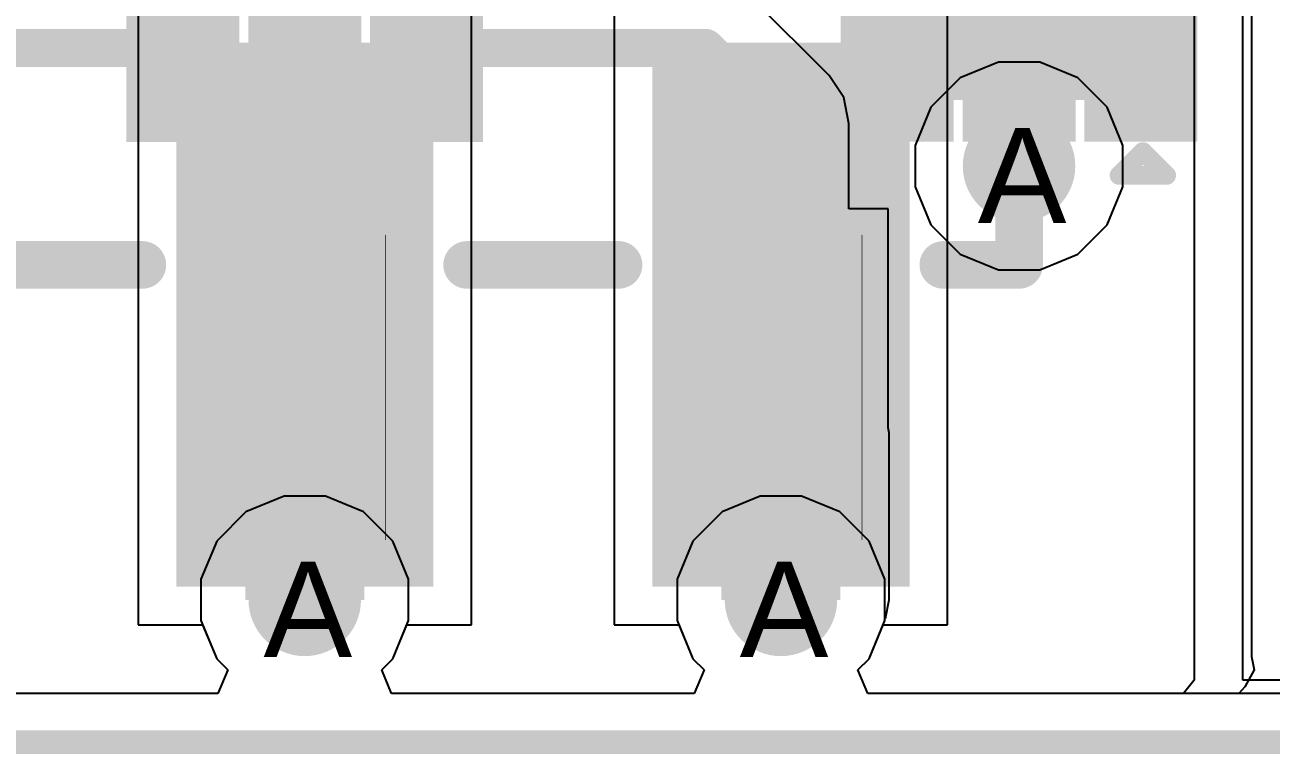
# Model space of a CAD drawing. Header units: inches. Extents: x 0 to 5271, y 0 to 5417.
# Drawn here: x 89.41 to 96.06, y -0.06 to 3.83 of the extents above; entities that cross this region are included whole.
import ezdxf

# ---------------------------------------------------------------- set-up
doc = ezdxf.new("R2010")
doc.units = ezdxf.units.IN
for name, color, linetype in [('Board_Outline', 216, 'Continuous'), ('Bottom Layer', 5, 'Continuous'), ('Bottom Overlay', 54, 'Continuous'), ('Bottom Paste', 16, 'Continuous'), ('Bottom Solder', 6, 'Continuous'), ('Drill Drawing', 1, 'Continuous'), ('L2_GND1', 16, 'Continuous'), ('L3_SIG1', 76, 'Continuous'), ('L4_PWR', 90, 'Continuous'), ('L5_GND2', 156, 'Continuous'), ('L6_SIG2', 130, 'Continuous'), ('L7_GND3', 216, 'Continuous'), ('Top Layer', 1, 'Continuous'), ('Top Overlay', 2, 'Continuous'), ('Top Paste', 8, 'Continuous'), ('Top Solder', 216, 'Continuous'), ('Via Holes', 16, 'Continuous')]:
    doc.layers.add(name, color=color, linetype=linetype)
doc.styles.add('Arial', font='', dxfattribs={"height": 0.2})
doc.styles.get('Arial').set_extended_font_data('Arial')

# ---------------------------------------------------------------- blocks, each defined once
blk = doc.blocks.new('PZ254_2_10_S_169')
at = {"layer": 'Top Layer'}
for points in [[(-12.065, 4.2), (-10.795, 4.2), (-10.795, 1.4), (-12.065, 1.4)], [(-9.525, 4.2), (-8.255, 4.2), (-8.255, 1.4), (-9.525, 1.4)]]:
    blk.add_hatch(color=1, dxfattribs=at).paths.add_polyline_path(points)
at = {"layer": 'Top Paste'}
for points in [[(-12.065, 4.2), (-10.795, 4.2), (-10.795, 1.4), (-12.065, 1.4)], [(-9.525, 4.2), (-8.255, 4.2), (-8.255, 1.4), (-9.525, 1.4)]]:
    blk.add_hatch(color=8, dxfattribs=at).paths.add_polyline_path(points)
at = {"layer": 'Top Solder'}
for points in [[(-12.1158, 4.2508), (-10.7442, 4.2508), (-10.7442, 1.3492), (-12.1158, 1.3492)], [(-9.5758, 4.2508), (-8.2042, 4.2508), (-8.2042, 1.3492), (-9.5758, 1.3492)]]:
    blk.add_hatch(color=216, dxfattribs=at).paths.add_polyline_path(points)
at = {"layer": 'Top Overlay'}
for points in [[(-12.7, 2.5341, 0.254, 0.254, 0), (-12.7, -2.5459, 0.254, 0.254, 0)], [(-12.2961, 2.5341, 0.254, 0.254, 0), (-12.6862, 2.5341, 0.254, 0.254, 0)], [(-9.7561, 2.5341, 0.254, 0.254, 0), (-10.5639, 2.5341, 0.254, 0.254, 0)], [(-7.2161, 2.5341, 0.254, 0.254, 0), (-8.0239, 2.5341, 0.254, 0.254, 0)]]:
    blk.add_lwpolyline(points, format="xyseb", dxfattribs=at)
for points in [[(-12.7635, 2.5341, 0.127, 0.127, 1), (-12.6365, 2.5341, 0.127, 0.127, 1)], [(-12.7497, 2.5341, 0.127, 0.127, 1), (-12.6227, 2.5341, 0.127, 0.127, 1)], [(-12.3596, 2.5341, 0.127, 0.127, 1), (-12.2326, 2.5341, 0.127, 0.127, 1)], [(-10.6274, 2.5341, 0.127, 0.127, 1), (-10.5004, 2.5341, 0.127, 0.127, 1)], [(-9.8196, 2.5341, 0.127, 0.127, 1), (-9.6926, 2.5341, 0.127, 0.127, 1)], [(-8.0874, 2.5341, 0.127, 0.127, 1), (-7.9604, 2.5341, 0.127, 0.127, 1)]]:
    blk.add_lwpolyline(points, format="xyseb", close=True, dxfattribs=at)
blk = doc.blocks.new('R___0402_B_363')
at = {"layer": 'Bottom Layer'}
for points in [[(-0.2413, 0.3175), (-0.2413, -0.3175), (-0.6985, -0.3175), (-0.6985, 0.3175)], [(0.6985, 0.3175), (0.6985, -0.3175), (0.2413, -0.3175), (0.2413, 0.3175)]]:
    blk.add_hatch(color=5, dxfattribs=at).paths.add_polyline_path(points)
at = {"layer": 'Bottom Paste'}
for points in [[(-0.2413, 0.3175), (-0.2413, -0.3175), (-0.6985, -0.3175), (-0.6985, 0.3175)], [(0.6985, 0.3175), (0.6985, -0.3175), (0.2413, -0.3175), (0.2413, 0.3175)]]:
    blk.add_hatch(color=16, dxfattribs=at).paths.add_polyline_path(points)
at = {"layer": 'Bottom Solder'}
for points in [[(-0.1863, 0.3725), (-0.1863, -0.3725), (-0.7535, -0.3725), (-0.7535, 0.3725)], [(0.7535, 0.3725), (0.7535, -0.3725), (0.1863, -0.3725), (0.1863, 0.3725)]]:
    blk.add_hatch(color=6, dxfattribs=at).paths.add_polyline_path(points)
at = {"layer": 'Bottom Overlay'}
for points in [[(-0.7874, -0.4064, 0.127, 0.127, 0), (-0.7874, 0.4064, 0.127, 0.127, 0)], [(0.7874, 0.4064, 0.127, 0.127, 0), (-0.7874, 0.4064, 0.127, 0.127, 0)], [(0.7874, -0.4064, 0.127, 0.127, 0), (0.7874, 0.4064, 0.127, 0.127, 0)], [(0.8128, 0.4318, 0.00323, 0.00323, 0), (-0.8128, 0.4318, 0.00323, 0.00323, 0)], [(0.7874, -0.4064, 0.127, 0.127, 0), (-0.7874, -0.4064, 0.127, 0.127, 0)]]:
    blk.add_lwpolyline(points, format="xyseb", dxfattribs=at)
for points in [[(-0.8192, 0.4064, 0.0635, 0.0635, 1), (-0.7557, 0.4064, 0.0635, 0.0635, 1)], [(-0.8192, 0.4064, 0.0635, 0.0635, 1), (-0.7557, 0.4064, 0.0635, 0.0635, 1)], [(0.7556, 0.4064, 0.0635, 0.0635, 1), (0.8191, 0.4064, 0.0635, 0.0635, 1)], [(0.7556, 0.4064, 0.0635, 0.0635, 1), (0.8191, 0.4064, 0.0635, 0.0635, 1)], [(-0.8136, 0.4318, 0.00161, 0.00161, 1), (-0.812, 0.4318, 0.00161, 0.00161, 1)], [(0.812, 0.4318, 0.00161, 0.00161, 1), (0.8136, 0.4318, 0.00161, 0.00161, 1)], [(-0.8192, -0.4064, 0.0635, 0.0635, 1), (-0.7557, -0.4064, 0.0635, 0.0635, 1)], [(-0.8192, -0.4064, 0.0635, 0.0635, 1), (-0.7557, -0.4064, 0.0635, 0.0635, 1)], [(0.7556, -0.4064, 0.0635, 0.0635, 1), (0.8191, -0.4064, 0.0635, 0.0635, 1)], [(0.7556, -0.4064, 0.0635, 0.0635, 1), (0.8191, -0.4064, 0.0635, 0.0635, 1)]]:
    blk.add_lwpolyline(points, format="xyseb", close=True, dxfattribs=at)
blk = doc.blocks.new('R___0402_B_366')
at = {"layer": 'Bottom Layer'}
for points in [[(-0.2413, 0.3175), (-0.2413, -0.3175), (-0.6985, -0.3175), (-0.6985, 0.3175)], [(0.6985, 0.3175), (0.6985, -0.3175), (0.2413, -0.3175), (0.2413, 0.3175)]]:
    blk.add_hatch(color=5, dxfattribs=at).paths.add_polyline_path(points)
at = {"layer": 'Bottom Paste'}
for points in [[(-0.2413, 0.3175), (-0.2413, -0.3175), (-0.6985, -0.3175), (-0.6985, 0.3175)], [(0.6985, 0.3175), (0.6985, -0.3175), (0.2413, -0.3175), (0.2413, 0.3175)]]:
    blk.add_hatch(color=16, dxfattribs=at).paths.add_polyline_path(points)
at = {"layer": 'Bottom Solder'}
for points in [[(-0.1863, 0.3725), (-0.1863, -0.3725), (-0.7535, -0.3725), (-0.7535, 0.3725)], [(0.7535, 0.3725), (0.7535, -0.3725), (0.1863, -0.3725), (0.1863, 0.3725)]]:
    blk.add_hatch(color=6, dxfattribs=at).paths.add_polyline_path(points)
at = {"layer": 'Bottom Overlay'}
for points in [[(0.7874, 0.4064, 0.127, 0.127, 0), (-0.7874, 0.4064, 0.127, 0.127, 0)], [(-0.7874, -0.4064, 0.127, 0.127, 0), (-0.7874, 0.4064, 0.127, 0.127, 0)], [(0.7874, -0.4064, 0.127, 0.127, 0), (0.7874, 0.4064, 0.127, 0.127, 0)], [(0.8128, 0.4318, 0.00323, 0.00323, 0), (-0.8128, 0.4318, 0.00323, 0.00323, 0)], [(0.7874, -0.4064, 0.127, 0.127, 0), (-0.7874, -0.4064, 0.127, 0.127, 0)]]:
    blk.add_lwpolyline(points, format="xyseb", dxfattribs=at)
for points in [[(-0.8192, 0.4064, 0.0635, 0.0635, 1), (-0.7557, 0.4064, 0.0635, 0.0635, 1)], [(-0.8192, 0.4064, 0.0635, 0.0635, 1), (-0.7557, 0.4064, 0.0635, 0.0635, 1)], [(0.7556, 0.4064, 0.0635, 0.0635, 1), (0.8191, 0.4064, 0.0635, 0.0635, 1)], [(0.7556, 0.4064, 0.0635, 0.0635, 1), (0.8191, 0.4064, 0.0635, 0.0635, 1)], [(-0.8136, 0.4318, 0.00161, 0.00161, 1), (-0.812, 0.4318, 0.00161, 0.00161, 1)], [(0.812, 0.4318, 0.00161, 0.00161, 1), (0.8136, 0.4318, 0.00161, 0.00161, 1)], [(-0.8192, -0.4064, 0.0635, 0.0635, 1), (-0.7557, -0.4064, 0.0635, 0.0635, 1)], [(-0.8192, -0.4064, 0.0635, 0.0635, 1), (-0.7557, -0.4064, 0.0635, 0.0635, 1)], [(0.7556, -0.4064, 0.0635, 0.0635, 1), (0.8191, -0.4064, 0.0635, 0.0635, 1)], [(0.7556, -0.4064, 0.0635, 0.0635, 1), (0.8191, -0.4064, 0.0635, 0.0635, 1)]]:
    blk.add_lwpolyline(points, format="xyseb", close=True, dxfattribs=at)
blk = doc.blocks.new('SOT_363_B_374')
at = {"layer": 'Bottom Layer'}
for points in [[(-1.37, 0.45), (-1.37, 0.85), (-0.57, 0.85), (-0.57, 0.45)], [(0.57, 0.45), (0.57, 0.85), (1.37, 0.85), (1.37, 0.45)], [(-1.37, -0.2), (-1.37, 0.2), (-0.57, 0.2), (-0.57, -0.2)], [(0.57, -0.2), (0.57, 0.2), (1.37, 0.2), (1.37, -0.2)], [(-1.37, -0.85), (-1.37, -0.45), (-0.57, -0.45), (-0.57, -0.85)], [(0.57, -0.85), (0.57, -0.45), (1.37, -0.45), (1.37, -0.85)]]:
    blk.add_hatch(color=5, dxfattribs=at).paths.add_polyline_path(points)
at = {"layer": 'Bottom Paste'}
for points in [[(-1.37, 0.45), (-1.37, 0.85), (-0.57, 0.85), (-0.57, 0.45)], [(0.57, 0.45), (0.57, 0.85), (1.37, 0.85), (1.37, 0.45)], [(-1.37, -0.2), (-1.37, 0.2), (-0.57, 0.2), (-0.57, -0.2)], [(0.57, -0.2), (0.57, 0.2), (1.37, 0.2), (1.37, -0.2)], [(-1.37, -0.85), (-1.37, -0.45), (-0.57, -0.45), (-0.57, -0.85)], [(0.57, -0.85), (0.57, -0.45), (1.37, -0.45), (1.37, -0.85)]]:
    blk.add_hatch(color=16, dxfattribs=at).paths.add_polyline_path(points)
at = {"layer": 'Bottom Solder'}
for points in [[(-1.4716, 0.3484), (-1.4716, 0.9516), (-0.4684, 0.9516), (-0.4684, 0.3484)], [(0.4684, 0.3484), (0.4684, 0.9516), (1.4716, 0.9516), (1.4716, 0.3484)], [(-1.4716, -0.3016), (-1.4716, 0.3016), (-0.4684, 0.3016), (-0.4684, -0.3016)], [(0.4684, -0.3016), (0.4684, 0.3016), (1.4716, 0.3016), (1.4716, -0.3016)], [(-1.4716, -0.9516), (-1.4716, -0.3484), (-0.4684, -0.3484), (-0.4684, -0.9516)], [(0.4684, -0.9516), (0.4684, -0.3484), (1.4716, -0.3484), (1.4716, -0.9516)]]:
    blk.add_hatch(color=6, dxfattribs=at).paths.add_polyline_path(points)
at = {"layer": 'Bottom Overlay'}
for points in [[(0.508, 1.0922, 0.127, 0.127, 0), (-0.6604, 1.0922, 0.127, 0.127, 0)], [(-1.524, -0.6604, 0.1, 0.1, 0), (-1.651, -0.5334, 0.1, 0.1, 0)], [(-1.651, -0.7874, 0.1, 0.1, 0), (-1.651, -0.5334, 0.1, 0.1, 0)], [(-1.651, -0.7874, 0.1, 0.1, 0), (-1.524, -0.6604, 0.1, 0.1, 0)], [(0.508, -1.0922, 0.127, 0.127, 0), (-0.6604, -1.0922, 0.127, 0.127, 0)]]:
    blk.add_lwpolyline(points, format="xyseb", dxfattribs=at)
for points in [[(-0.6922, 1.0922, 0.0635, 0.0635, 1), (-0.6287, 1.0922, 0.0635, 0.0635, 1)], [(0.4762, 1.0922, 0.0635, 0.0635, 1), (0.5397, 1.0922, 0.0635, 0.0635, 1)], [(-1.676, -0.5334, 0.05, 0.05, 1), (-1.626, -0.5334, 0.05, 0.05, 1)], [(-1.676, -0.5334, 0.05, 0.05, 1), (-1.626, -0.5334, 0.05, 0.05, 1)], [(-1.549, -0.6604, 0.05, 0.05, 1), (-1.499, -0.6604, 0.05, 0.05, 1)], [(-1.549, -0.6604, 0.05, 0.05, 1), (-1.499, -0.6604, 0.05, 0.05, 1)], [(-1.676, -0.7874, 0.05, 0.05, 1), (-1.626, -0.7874, 0.05, 0.05, 1)], [(-1.676, -0.7874, 0.05, 0.05, 1), (-1.626, -0.7874, 0.05, 0.05, 1)], [(-0.6922, -1.0922, 0.0635, 0.0635, 1), (-0.6287, -1.0922, 0.0635, 0.0635, 1)], [(0.4762, -1.0922, 0.0635, 0.0635, 1), (0.5397, -1.0922, 0.0635, 0.0635, 1)]]:
    blk.add_lwpolyline(points, format="xyseb", close=True, dxfattribs=at)
blk = doc.blocks.new('SOT_363_B_561')
at = {"layer": 'Bottom Layer'}
for points in [[(-1.37, 0.45), (-1.37, 0.85), (-0.57, 0.85), (-0.57, 0.45)], [(0.57, 0.45), (0.57, 0.85), (1.37, 0.85), (1.37, 0.45)], [(-1.37, -0.2), (-1.37, 0.2), (-0.57, 0.2), (-0.57, -0.2)], [(0.57, -0.2), (0.57, 0.2), (1.37, 0.2), (1.37, -0.2)], [(-1.37, -0.85), (-1.37, -0.45), (-0.57, -0.45), (-0.57, -0.85)], [(0.57, -0.85), (0.57, -0.45), (1.37, -0.45), (1.37, -0.85)]]:
    blk.add_hatch(color=5, dxfattribs=at).paths.add_polyline_path(points)
at = {"layer": 'Bottom Paste'}
for points in [[(-1.37, 0.45), (-1.37, 0.85), (-0.57, 0.85), (-0.57, 0.45)], [(0.57, 0.45), (0.57, 0.85), (1.37, 0.85), (1.37, 0.45)], [(-1.37, -0.2), (-1.37, 0.2), (-0.57, 0.2), (-0.57, -0.2)], [(0.57, -0.2), (0.57, 0.2), (1.37, 0.2), (1.37, -0.2)], [(-1.37, -0.85), (-1.37, -0.45), (-0.57, -0.45), (-0.57, -0.85)], [(0.57, -0.85), (0.57, -0.45), (1.37, -0.45), (1.37, -0.85)]]:
    blk.add_hatch(color=16, dxfattribs=at).paths.add_polyline_path(points)
at = {"layer": 'Bottom Solder'}
for points in [[(-1.4716, 0.3484), (-1.4716, 0.9516), (-0.4684, 0.9516), (-0.4684, 0.3484)], [(0.4684, 0.3484), (0.4684, 0.9516), (1.4716, 0.9516), (1.4716, 0.3484)], [(-1.4716, -0.3016), (-1.4716, 0.3016), (-0.4684, 0.3016), (-0.4684, -0.3016)], [(0.4684, -0.3016), (0.4684, 0.3016), (1.4716, 0.3016), (1.4716, -0.3016)], [(-1.4716, -0.9516), (-1.4716, -0.3484), (-0.4684, -0.3484), (-0.4684, -0.9516)], [(0.4684, -0.9516), (0.4684, -0.3484), (1.4716, -0.3484), (1.4716, -0.9516)]]:
    blk.add_hatch(color=6, dxfattribs=at).paths.add_polyline_path(points)
at = {"layer": 'Bottom Overlay'}
for points in [[(-0.6604, 1.0922, 0.127, 0.127, 0), (0.508, 1.0922, 0.127, 0.127, 0)], [(-1.651, -0.5334, 0.1, 0.1, 0), (-1.651, -0.7874, 0.1, 0.1, 0)], [(-1.651, -0.5334, 0.1, 0.1, 0), (-1.524, -0.6604, 0.1, 0.1, 0)], [(-1.524, -0.6604, 0.1, 0.1, 0), (-1.651, -0.7874, 0.1, 0.1, 0)], [(-0.6604, -1.0922, 0.127, 0.127, 0), (0.508, -1.0922, 0.127, 0.127, 0)]]:
    blk.add_lwpolyline(points, format="xyseb", dxfattribs=at)
for points in [[(-0.6922, 1.0922, 0.0635, 0.0635, 1), (-0.6287, 1.0922, 0.0635, 0.0635, 1)], [(0.4762, 1.0922, 0.0635, 0.0635, 1), (0.5397, 1.0922, 0.0635, 0.0635, 1)], [(-1.676, -0.5334, 0.05, 0.05, 1), (-1.626, -0.5334, 0.05, 0.05, 1)], [(-1.676, -0.5334, 0.05, 0.05, 1), (-1.626, -0.5334, 0.05, 0.05, 1)], [(-1.549, -0.6604, 0.05, 0.05, 1), (-1.499, -0.6604, 0.05, 0.05, 1)], [(-1.549, -0.6604, 0.05, 0.05, 1), (-1.499, -0.6604, 0.05, 0.05, 1)], [(-1.676, -0.7874, 0.05, 0.05, 1), (-1.626, -0.7874, 0.05, 0.05, 1)], [(-1.676, -0.7874, 0.05, 0.05, 1), (-1.626, -0.7874, 0.05, 0.05, 1)], [(-0.6922, -1.0922, 0.0635, 0.0635, 1), (-0.6287, -1.0922, 0.0635, 0.0635, 1)], [(0.4762, -1.0922, 0.0635, 0.0635, 1), (0.5397, -1.0922, 0.0635, 0.0635, 1)]]:
    blk.add_lwpolyline(points, format="xyseb", close=True, dxfattribs=at)

msp = doc.modelspace()

# ---------------------------------------------------------------- hatches: boundary and pattern name
at = {"layer": 'Bottom Layer'}
for points in [[(94.5166, 3.0734), (94.9166, 3.0734), (94.9166, 4.1044), (94.5166, 4.1044)], [(93.8666, 3.4247), (95.5666, 3.4247), (95.5666, 3.9635), (93.8666, 3.9635)], [(90.5891, 0.759), (91.2241, 0.759), (91.2241, 1.651), (90.5891, 1.651)], [(93.1291, 0.759), (93.7641, 0.759), (93.7641, 1.651), (93.1291, 1.651)]]:
    msp.add_hatch(color=5, dxfattribs=at).paths.add_polyline_path(points)
h = msp.add_hatch(color=5, dxfattribs=at)
edge = h.paths.add_edge_path()
edge.add_arc((94.7166, 3.0734), 0.3, 0, 360)
h = msp.add_hatch(color=5, dxfattribs=at)
edge = h.paths.add_edge_path()
edge.add_arc((90.9066, 0.759), 0.3, 0, 360)
h = msp.add_hatch(color=5, dxfattribs=at)
edge = h.paths.add_edge_path()
edge.add_arc((93.4466, 0.759), 0.3, 0, 360)
at = {"layer": 'L2_GND1'}
h = msp.add_hatch(color=16, dxfattribs=at)
edge = h.paths.add_edge_path()
edge.add_arc((94.7166, 3.0734), 0.3, 0, 360)
h = msp.add_hatch(color=16, dxfattribs=at)
edge = h.paths.add_edge_path()
edge.add_arc((90.9066, 0.759), 0.3, 0, 360)
h = msp.add_hatch(color=16, dxfattribs=at)
edge = h.paths.add_edge_path()
edge.add_arc((93.4466, 0.759), 0.3, 0, 360)
at = {"layer": 'L3_SIG1'}
h = msp.add_hatch(color=76, dxfattribs=at)
edge = h.paths.add_edge_path()
edge.add_arc((94.7166, 3.0734), 0.3, 0, 360)
h = msp.add_hatch(color=76, dxfattribs=at)
edge = h.paths.add_edge_path()
edge.add_arc((90.9066, 0.759), 0.3, 0, 360)
h = msp.add_hatch(color=76, dxfattribs=at)
edge = h.paths.add_edge_path()
edge.add_arc((93.4466, 0.759), 0.3, 0, 360)
at = {"layer": 'L4_PWR'}
h = msp.add_hatch(color=90, dxfattribs=at)
edge = h.paths.add_edge_path()
edge.add_arc((94.7166, 3.0734), 0.3, 0, 360)
h = msp.add_hatch(color=90, dxfattribs=at)
edge = h.paths.add_edge_path()
edge.add_arc((90.9066, 0.759), 0.3, 0, 360)
h = msp.add_hatch(color=90, dxfattribs=at)
edge = h.paths.add_edge_path()
edge.add_arc((93.4466, 0.759), 0.3, 0, 360)
at = {"layer": 'L5_GND2'}
h = msp.add_hatch(color=156, dxfattribs=at)
edge = h.paths.add_edge_path()
edge.add_arc((94.7166, 3.0734), 0.3, 0, 360)
h = msp.add_hatch(color=156, dxfattribs=at)
edge = h.paths.add_edge_path()
edge.add_arc((90.9066, 0.759), 0.3, 0, 360)
h = msp.add_hatch(color=156, dxfattribs=at)
edge = h.paths.add_edge_path()
edge.add_arc((93.4466, 0.759), 0.3, 0, 360)
at = {"layer": 'L6_SIG2'}
h = msp.add_hatch(color=130, dxfattribs=at)
edge = h.paths.add_edge_path()
edge.add_arc((94.7166, 3.0734), 0.3, 0, 360)
h = msp.add_hatch(color=130, dxfattribs=at)
edge = h.paths.add_edge_path()
edge.add_arc((90.9066, 0.759), 0.3, 0, 360)
h = msp.add_hatch(color=130, dxfattribs=at)
edge = h.paths.add_edge_path()
edge.add_arc((93.4466, 0.759), 0.3, 0, 360)
at = {"layer": 'L7_GND3'}
h = msp.add_hatch(color=216, dxfattribs=at)
edge = h.paths.add_edge_path()
edge.add_arc((94.7166, 3.0734), 0.3, 0, 360)
h = msp.add_hatch(color=216, dxfattribs=at)
edge = h.paths.add_edge_path()
edge.add_arc((90.9066, 0.759), 0.3, 0, 360)
h = msp.add_hatch(color=216, dxfattribs=at)
edge = h.paths.add_edge_path()
edge.add_arc((93.4466, 0.759), 0.3, 0, 360)
at = {"layer": 'Top Layer'}
h = msp.add_hatch(color=1, dxfattribs=at)
edge = h.paths.add_edge_path()
edge.add_arc((94.7166, 3.0734), 0.3, 0, 360)
h = msp.add_hatch(color=1, dxfattribs=at)
edge = h.paths.add_edge_path()
edge.add_arc((90.9066, 0.759), 0.3, 0, 360)
h = msp.add_hatch(color=1, dxfattribs=at)
edge = h.paths.add_edge_path()
edge.add_arc((93.4466, 0.759), 0.3, 0, 360)
at = {"layer": 'Via Holes'}
h = msp.add_hatch(color=7, dxfattribs=at)
edge = h.paths.add_edge_path()
edge.add_arc((94.7166, 3.0734), 0.15, 0, 360)
h = msp.add_hatch(color=7, dxfattribs=at)
edge = h.paths.add_edge_path()
edge.add_arc((90.9066, 0.759), 0.15, 0, 360)
h = msp.add_hatch(color=7, dxfattribs=at)
edge = h.paths.add_edge_path()
edge.add_arc((93.4466, 0.759), 0.15, 0, 360)

# ---------------------------------------------------------------- linework, layer by layer
at = {"layer": 'Board_Outline'}
msp.add_lwpolyline([(0, 0, 0.127, 0.127, 0), (150, 0, 0.127, 0.127, 0)], format="xyseb", dxfattribs=at)
at = {"layer": 'Bottom Layer'}
for p, q in [((93.703, 3.5566), (93.2995, 3.96)), ((93.7816, 3.4389), (93.703, 3.5566)), ((93.703, 3.5566), (93.703, 3.5566)), ((93.8092, 3.3002), (93.7816, 3.4389)), ((93.8092, 2.8448), (93.8092, 3.3002)), ((93.8092, 3.3002), (93.8092, 3.3002)), ((94.0181, 2.8448), (93.8092, 2.8448)), ((94.0181, 1.676), (94.0181, 2.8448)), ((94.0231, 1.651), (94.0181, 1.676)), ((94.0231, 0.759), (94.0231, 1.651)), ((94.0034, 0.6599), (94.0231, 0.759)), ((93.9163, 0.4452), (94.0006, 0.6488)), ((94.0006, 0.6558), (94.0034, 0.6599)), ((94.0006, 0.6488), (94.0006, 0.6558)), ((93.857, 0.386), (93.9163, 0.4452)), ((93.9096, 0.259), (93.857, 0.386)), ((120.3457, 0.259), (93.9096, 0.259))]:
    msp.add_line(p, q, dxfattribs=at)
for points in [[(90.2421, 3.7181, 0.2032, 0.2032, 0), (90.2421, 4.7513, 0.2032, 0.2032, 0)], [(91.5711, 3.7181, 0.2032, 0.2032, 0), (91.5711, 4.7514, 0.2032, 0.2032, 0)], [(90.9066, 3.7036, 0.2032, 0.2032, 0), (90.9066, 4.3864, 0.2032, 0.2032, 0)], [(88.7591, 3.7036, 0.2032, 0.2032, 0), (90.2566, 3.7036, 0.2032, 0.2032, 0)], [(90.2421, 3.7181, 0.2032, 0.2032, 0), (90.2566, 3.7036, 0.2032, 0.2032, 0)], [(91.5566, 3.7036, 0.2032, 0.2032, 0), (91.5711, 3.7181, 0.2032, 0.2032, 0)], [(91.5566, 3.7036, 0.2032, 0.2032, 0), (93.0431, 3.7036, 0.2032, 0.2032, 0)], [(93.0431, 3.7036, 0.2032, 0.2032, 0), (93.4466, 3.3002, 0.2032, 0.2032, 0)], [(90.9066, 2.3622, 0.2032, 0.2032, 0), (90.9066, 3.475, 0.2032, 0.2032, 0)], [(93.4466, 2.3622, 0.2032, 0.2032, 0), (93.4466, 3.3002, 0.2032, 0.2032, 0)]]:
    msp.add_lwpolyline(points, format="xyseb", dxfattribs=at)
for points in [[(90.1913, 3.7181, 0.1016, 0.1016, 1), (90.2929, 3.7181, 0.1016, 0.1016, 1)], [(90.1913, 3.7181, 0.1016, 0.1016, 1), (90.2929, 3.7181, 0.1016, 0.1016, 1)], [(90.2058, 3.7036, 0.1016, 0.1016, 1), (90.3074, 3.7036, 0.1016, 0.1016, 1)], [(90.2058, 3.7036, 0.1016, 0.1016, 1), (90.3074, 3.7036, 0.1016, 0.1016, 1)], [(90.8558, 3.7036, 0.1016, 0.1016, 1), (90.9574, 3.7036, 0.1016, 0.1016, 1)], [(91.5058, 3.7036, 0.1016, 0.1016, 1), (91.6074, 3.7036, 0.1016, 0.1016, 1)], [(91.5058, 3.7036, 0.1016, 0.1016, 1), (91.6074, 3.7036, 0.1016, 0.1016, 1)], [(91.5203, 3.7181, 0.1016, 0.1016, 1), (91.6219, 3.7181, 0.1016, 0.1016, 1)], [(91.5203, 3.7181, 0.1016, 0.1016, 1), (91.6219, 3.7181, 0.1016, 0.1016, 1)], [(92.9923, 3.7036, 0.1016, 0.1016, 1), (93.0939, 3.7036, 0.1016, 0.1016, 1)], [(92.9923, 3.7036, 0.1016, 0.1016, 1), (93.0939, 3.7036, 0.1016, 0.1016, 1)], [(90.8558, 3.475, 0.1016, 0.1016, 1), (90.9574, 3.475, 0.1016, 0.1016, 1)], [(93.3958, 3.3002, 0.1016, 0.1016, 1), (93.4974, 3.3002, 0.1016, 0.1016, 1)], [(93.3958, 3.3002, 0.1016, 0.1016, 1), (93.4974, 3.3002, 0.1016, 0.1016, 1)], [(90.8558, 2.3622, 0.1016, 0.1016, 1), (90.9574, 2.3622, 0.1016, 0.1016, 1)], [(93.3958, 2.3622, 0.1016, 0.1016, 1), (93.4974, 2.3622, 0.1016, 0.1016, 1)]]:
    msp.add_lwpolyline(points, format="xyseb", close=True, dxfattribs=at)
at = {"layer": 'L2_GND1'}
for p, q in [((90.7964, 1.313), (90.5928, 1.2287)), ((91.0168, 1.313), (90.7964, 1.313)), ((91.2204, 1.2287), (91.0168, 1.313)), ((93.3364, 1.313), (93.1328, 1.2287)), ((93.5568, 1.313), (93.3364, 1.313)), ((93.7604, 1.2287), (93.5568, 1.313)), ((90.5928, 1.2287), (90.4369, 1.0728)), ((91.3763, 1.0728), (91.2204, 1.2287)), ((93.1328, 1.2287), (92.9769, 1.0728)), ((93.9163, 1.0728), (93.7604, 1.2287)), ((90.4369, 1.0728), (90.3526, 0.8692)), ((91.4606, 0.8692), (91.3763, 1.0728)), ((92.9769, 1.0728), (92.8926, 0.8692)), ((94.0006, 0.8692), (93.9163, 1.0728)), ((90.3526, 0.8692), (90.3526, 0.6488)), ((91.4606, 0.6488), (91.4606, 0.8692)), ((92.8926, 0.8692), (92.8926, 0.6488)), ((94.0006, 0.6488), (94.0006, 0.8692)), ((90.3526, 0.6488), (90.4369, 0.4452)), ((91.3763, 0.4452), (91.4606, 0.6488)), ((92.8926, 0.6488), (92.9769, 0.4452)), ((93.9163, 0.4452), (94.0006, 0.6488)), ((90.4369, 0.4452), (90.4962, 0.386)), ((91.317, 0.386), (91.3763, 0.4452)), ((92.9769, 0.4452), (93.0362, 0.386)), ((93.857, 0.386), (93.9163, 0.4452)), ((90.4962, 0.386), (90.4436, 0.259)), ((91.3696, 0.259), (91.317, 0.386)), ((93.0362, 0.386), (92.9836, 0.259)), ((93.9096, 0.259), (93.857, 0.386)), ((90.4436, 0.259), (88.8296, 0.259)), ((92.9836, 0.259), (91.3696, 0.259)), ((135.4288, 0.259), (93.9096, 0.259))]:
    msp.add_line(p, q, dxfattribs=at)
at = {"layer": 'L3_SIG1'}
for p, q in [((95.9104, 0.3302), (95.9104, 4.3774)), ((95.6514, 3.9742), (95.6514, 0.3302)), ((90.7964, 1.313), (90.5928, 1.2287)), ((91.0168, 1.313), (90.7964, 1.313)), ((91.2204, 1.2287), (91.0168, 1.313)), ((93.3364, 1.313), (93.1328, 1.2287)), ((93.5568, 1.313), (93.3364, 1.313)), ((93.7604, 1.2287), (93.5568, 1.313)), ((90.5928, 1.2287), (90.4369, 1.0728)), ((91.3763, 1.0728), (91.2204, 1.2287)), ((93.1328, 1.2287), (92.9769, 1.0728)), ((93.9163, 1.0728), (93.7604, 1.2287)), ((90.4369, 1.0728), (90.3526, 0.8692)), ((91.4606, 0.8692), (91.3763, 1.0728)), ((92.9769, 1.0728), (92.8926, 0.8692)), ((94.0006, 0.8692), (93.9163, 1.0728)), ((90.3526, 0.8692), (90.3526, 0.6488)), ((91.4606, 0.6488), (91.4606, 0.8692)), ((92.8926, 0.8692), (92.8926, 0.6488)), ((94.0006, 0.6488), (94.0006, 0.8692)), ((90.3526, 0.6488), (90.4369, 0.4452)), ((91.3763, 0.4452), (91.4606, 0.6488)), ((92.8926, 0.6488), (92.9769, 0.4452)), ((93.9163, 0.4452), (94.0006, 0.6488)), ((90.4369, 0.4452), (90.4962, 0.386)), ((91.317, 0.386), (91.3763, 0.4452)), ((92.9769, 0.4452), (93.0362, 0.386)), ((93.857, 0.386), (93.9163, 0.4452)), ((90.4962, 0.386), (90.4436, 0.259)), ((91.3696, 0.259), (91.317, 0.386)), ((93.0362, 0.386), (92.9836, 0.259)), ((93.9096, 0.259), (93.857, 0.386)), ((95.6514, 0.3302), (95.593, 0.259)), ((129.3876, 0.3302), (95.9104, 0.3302)), ((90.4436, 0.259), (88.8296, 0.259)), ((92.9836, 0.259), (91.3696, 0.259)), ((95.593, 0.259), (93.9096, 0.259))]:
    msp.add_line(p, q, dxfattribs=at)
at = {"layer": 'L4_PWR'}
for p, q in [((94.6064, 3.6274), (94.4028, 3.5431)), ((94.8268, 3.6274), (94.6064, 3.6274)), ((95.0304, 3.5431), (94.8268, 3.6274)), ((94.4028, 3.5431), (94.2469, 3.3872)), ((95.1863, 3.3872), (95.0304, 3.5431)), ((94.2469, 3.3872), (94.1626, 3.1836)), ((95.2706, 3.1836), (95.1863, 3.3872)), ((94.1626, 3.1836), (94.1626, 2.9632)), ((95.2706, 2.9632), (95.2706, 3.1836)), ((94.1626, 2.9632), (94.2469, 2.7596)), ((95.1863, 2.7596), (95.2706, 2.9632)), ((94.2469, 2.7596), (94.4028, 2.6037)), ((95.0304, 2.6037), (95.1863, 2.7596)), ((94.4028, 2.6037), (94.6064, 2.5194)), ((94.8268, 2.5194), (95.0304, 2.6037)), ((94.6064, 2.5194), (94.8268, 2.5194)), ((90.7964, 1.313), (90.5928, 1.2287)), ((91.0168, 1.313), (90.7964, 1.313)), ((91.2204, 1.2287), (91.0168, 1.313)), ((93.3364, 1.313), (93.1328, 1.2287)), ((93.5568, 1.313), (93.3364, 1.313)), ((93.7604, 1.2287), (93.5568, 1.313)), ((90.5928, 1.2287), (90.4369, 1.0728)), ((91.3763, 1.0728), (91.2204, 1.2287)), ((93.1328, 1.2287), (92.9769, 1.0728)), ((93.9163, 1.0728), (93.7604, 1.2287)), ((90.4369, 1.0728), (90.3526, 0.8692)), ((91.4606, 0.8692), (91.3763, 1.0728)), ((92.9769, 1.0728), (92.8926, 0.8692)), ((94.0006, 0.8692), (93.9163, 1.0728)), ((90.3526, 0.8692), (90.3526, 0.6488)), ((91.4606, 0.6488), (91.4606, 0.8692)), ((92.8926, 0.8692), (92.8926, 0.6488)), ((94.0006, 0.6488), (94.0006, 0.8692)), ((90.3526, 0.6488), (90.4369, 0.4452)), ((91.3763, 0.4452), (91.4606, 0.6488)), ((92.8926, 0.6488), (92.9769, 0.4452)), ((93.9163, 0.4452), (94.0006, 0.6488)), ((90.4369, 0.4452), (90.4962, 0.386)), ((91.317, 0.386), (91.3763, 0.4452)), ((92.9769, 0.4452), (93.0362, 0.386)), ((93.857, 0.386), (93.9163, 0.4452)), ((90.4962, 0.386), (90.4436, 0.259)), ((91.3696, 0.259), (91.317, 0.386)), ((93.0362, 0.386), (92.9836, 0.259)), ((93.9096, 0.259), (93.857, 0.386)), ((90.4436, 0.259), (88.8296, 0.259)), ((92.9836, 0.259), (91.3696, 0.259)), ((149.741, 0.259), (93.9096, 0.259))]:
    msp.add_line(p, q, dxfattribs=at)
at = {"layer": 'L5_GND2'}
for p, q in [((90.7964, 1.313), (90.5928, 1.2287)), ((91.0168, 1.313), (90.7964, 1.313)), ((91.2204, 1.2287), (91.0168, 1.313)), ((93.3364, 1.313), (93.1328, 1.2287)), ((93.5568, 1.313), (93.3364, 1.313)), ((93.7604, 1.2287), (93.5568, 1.313)), ((90.5928, 1.2287), (90.4369, 1.0728)), ((91.3763, 1.0728), (91.2204, 1.2287)), ((93.1328, 1.2287), (92.9769, 1.0728)), ((93.9163, 1.0728), (93.7604, 1.2287)), ((90.4369, 1.0728), (90.3526, 0.8692)), ((91.4606, 0.8692), (91.3763, 1.0728)), ((92.9769, 1.0728), (92.8926, 0.8692)), ((94.0006, 0.8692), (93.9163, 1.0728)), ((90.3526, 0.8692), (90.3526, 0.6488)), ((91.4606, 0.6488), (91.4606, 0.8692)), ((92.8926, 0.8692), (92.8926, 0.6488)), ((94.0006, 0.6488), (94.0006, 0.8692)), ((90.3526, 0.6488), (90.4369, 0.4452)), ((91.3763, 0.4452), (91.4606, 0.6488)), ((92.8926, 0.6488), (92.9769, 0.4452)), ((93.9163, 0.4452), (94.0006, 0.6488)), ((90.4369, 0.4452), (90.4962, 0.386)), ((91.317, 0.386), (91.3763, 0.4452)), ((92.9769, 0.4452), (93.0362, 0.386)), ((93.857, 0.386), (93.9163, 0.4452)), ((90.4962, 0.386), (90.4436, 0.259)), ((91.3696, 0.259), (91.317, 0.386)), ((93.0362, 0.386), (92.9836, 0.259)), ((93.9096, 0.259), (93.857, 0.386)), ((90.4436, 0.259), (88.8296, 0.259)), ((92.9836, 0.259), (91.3696, 0.259)), ((149.741, 0.259), (93.9096, 0.259))]:
    msp.add_line(p, q, dxfattribs=at)
at = {"layer": 'L6_SIG2'}
for p, q in [((95.9562, 4.1814), (95.9562, 0.4572)), ((90.7964, 1.313), (90.5928, 1.2287)), ((91.0168, 1.313), (90.7964, 1.313)), ((91.2204, 1.2287), (91.0168, 1.313)), ((93.3364, 1.313), (93.1328, 1.2287)), ((93.5568, 1.313), (93.3364, 1.313)), ((93.7604, 1.2287), (93.5568, 1.313)), ((90.5928, 1.2287), (90.4369, 1.0728)), ((91.3763, 1.0728), (91.2204, 1.2287)), ((93.1328, 1.2287), (92.9769, 1.0728)), ((93.9163, 1.0728), (93.7604, 1.2287)), ((90.4369, 1.0728), (90.3526, 0.8692)), ((91.4606, 0.8692), (91.3763, 1.0728)), ((92.9769, 1.0728), (92.8926, 0.8692)), ((94.0006, 0.8692), (93.9163, 1.0728)), ((90.3526, 0.8692), (90.3526, 0.6488)), ((91.4606, 0.6488), (91.4606, 0.8692)), ((92.8926, 0.8692), (92.8926, 0.6488)), ((94.0006, 0.6488), (94.0006, 0.8692)), ((90.3526, 0.6488), (90.4369, 0.4452)), ((91.3763, 0.4452), (91.4606, 0.6488)), ((92.8926, 0.6488), (92.9769, 0.4452)), ((93.9163, 0.4452), (94.0006, 0.6488)), ((90.4369, 0.4452), (90.4962, 0.386)), ((91.317, 0.386), (91.3763, 0.4452)), ((92.9769, 0.4452), (93.0362, 0.386)), ((93.857, 0.386), (93.9163, 0.4452)), ((95.9562, 0.4572), (95.9704, 0.386)), ((90.4962, 0.386), (90.4436, 0.259)), ((91.3696, 0.259), (91.317, 0.386)), ((93.0362, 0.386), (92.9836, 0.259)), ((93.9096, 0.259), (93.857, 0.386)), ((95.9704, 0.386), (95.9205, 0.2946)), ((95.9205, 0.2946), (95.8894, 0.259)), ((90.4436, 0.259), (88.8296, 0.259)), ((92.9836, 0.259), (91.3696, 0.259)), ((95.8894, 0.259), (93.9096, 0.259))]:
    msp.add_line(p, q, dxfattribs=at)
at = {"layer": 'L7_GND3'}
for p, q in [((90.7964, 1.313), (90.5928, 1.2287)), ((91.0168, 1.313), (90.7964, 1.313)), ((91.2204, 1.2287), (91.0168, 1.313)), ((93.3364, 1.313), (93.1328, 1.2287)), ((93.5568, 1.313), (93.3364, 1.313)), ((93.7604, 1.2287), (93.5568, 1.313)), ((90.5928, 1.2287), (90.4369, 1.0728)), ((91.3763, 1.0728), (91.2204, 1.2287)), ((93.1328, 1.2287), (92.9769, 1.0728)), ((93.9163, 1.0728), (93.7604, 1.2287)), ((90.4369, 1.0728), (90.3526, 0.8692)), ((91.4606, 0.8692), (91.3763, 1.0728)), ((92.9769, 1.0728), (92.8926, 0.8692)), ((94.0006, 0.8692), (93.9163, 1.0728)), ((90.3526, 0.8692), (90.3526, 0.6488)), ((91.4606, 0.6488), (91.4606, 0.8692)), ((92.8926, 0.8692), (92.8926, 0.6488)), ((94.0006, 0.6488), (94.0006, 0.8692)), ((90.3526, 0.6488), (90.4369, 0.4452)), ((91.3763, 0.4452), (91.4606, 0.6488)), ((92.8926, 0.6488), (92.9769, 0.4452)), ((93.9163, 0.4452), (94.0006, 0.6488)), ((90.4369, 0.4452), (90.4962, 0.386)), ((91.317, 0.386), (91.3763, 0.4452)), ((92.9769, 0.4452), (93.0362, 0.386)), ((93.857, 0.386), (93.9163, 0.4452)), ((90.4962, 0.386), (90.4436, 0.259)), ((91.3696, 0.259), (91.317, 0.386)), ((93.0362, 0.386), (92.9836, 0.259)), ((93.9096, 0.259), (93.857, 0.386)), ((90.4436, 0.259), (88.8296, 0.259)), ((92.9836, 0.259), (91.3696, 0.259)), ((149.741, 0.259), (93.9096, 0.259))]:
    msp.add_line(p, q, dxfattribs=at)
at = {"layer": 'Top Layer'}
for p, q in [((90.0176, 3.934), (90.0176, 0.626)), ((91.7956, 0.626), (91.7956, 3.934)), ((92.5576, 3.934), (92.5576, 0.626)), ((94.3356, 0.626), (94.3356, 3.934)), ((90.0176, 0.626), (90.362, 0.626)), ((90.362, 0.626), (90.4369, 0.4452)), ((91.3763, 0.4452), (91.4512, 0.626)), ((91.4512, 0.626), (91.7956, 0.626)), ((92.5576, 0.626), (92.902, 0.626)), ((92.902, 0.626), (92.9769, 0.4452)), ((93.9163, 0.4452), (93.9912, 0.626)), ((93.9912, 0.626), (94.3356, 0.626)), ((90.4369, 0.4452), (90.4962, 0.386)), ((91.317, 0.386), (91.3763, 0.4452)), ((92.9769, 0.4452), (93.0362, 0.386)), ((93.857, 0.386), (93.9163, 0.4452)), ((90.4962, 0.386), (90.4436, 0.259)), ((91.3696, 0.259), (91.317, 0.386)), ((93.0362, 0.386), (92.9836, 0.259)), ((93.9096, 0.259), (93.857, 0.386)), ((90.4436, 0.259), (88.8296, 0.259)), ((92.9836, 0.259), (91.3696, 0.259)), ((121.293, 0.259), (93.9096, 0.259))]:
    msp.add_line(p, q, dxfattribs=at)
for points in [[(93.4463, 0.9088, 0.508, 0.508, 0), (93.4463, 2.4298, 0.508, 0.508, 0)], [(90.9063, 0.7878, 0.508, 0.508, 0), (90.9063, 2.3088, 0.508, 0.508, 0)], [(90.9063, 0.7878, 0.508, 0.508, 0), (90.9063, 2.3088, 0.508, 0.508, 0)]]:
    msp.add_lwpolyline(points, format="xyseb", dxfattribs=at)
for points in [[(93.3193, 2.4298, 0.254, 0.254, 1), (93.5733, 2.4298, 0.254, 0.254, 1)], [(90.7793, 2.3088, 0.254, 0.254, 1), (91.0333, 2.3088, 0.254, 0.254, 1)], [(90.7793, 2.3088, 0.254, 0.254, 1), (91.0333, 2.3088, 0.254, 0.254, 1)], [(93.3193, 0.9088, 0.254, 0.254, 1), (93.5733, 0.9088, 0.254, 0.254, 1)], [(90.7793, 0.7878, 0.254, 0.254, 1), (91.0333, 0.7878, 0.254, 0.254, 1)], [(90.7793, 0.7878, 0.254, 0.254, 1), (91.0333, 0.7878, 0.254, 0.254, 1)]]:
    msp.add_lwpolyline(points, format="xyseb", close=True, dxfattribs=at)

# ---------------------------------------------------------------- block references
for name, p, rotation in [('PZ254_2_10_S_169', (82.0166, 5.08), 180), ('SOT_363_B_374', (90.9066, 4.6736), 270), ('SOT_363_B_561', (94.7166, 4.6744), 90), ('R___0402_B_366', (90.9066, 1.8923), 270), ('R___0402_B_363', (93.4466, 1.8923), 270)]:
    msp.add_blockref(name, p, dxfattribs=dict(rotation=rotation))

# ---------------------------------------------------------------- texts
at = {"layer": 'Drill Drawing', "style": 'Arial'}
for p in [(94.4965, 2.7687), (90.6865, 0.4543), (93.2265, 0.4543)]:
    msp.add_text('A', height=0.508, dxfattribs=at).set_placement(p)

doc.saveas('drawing.dxf')
